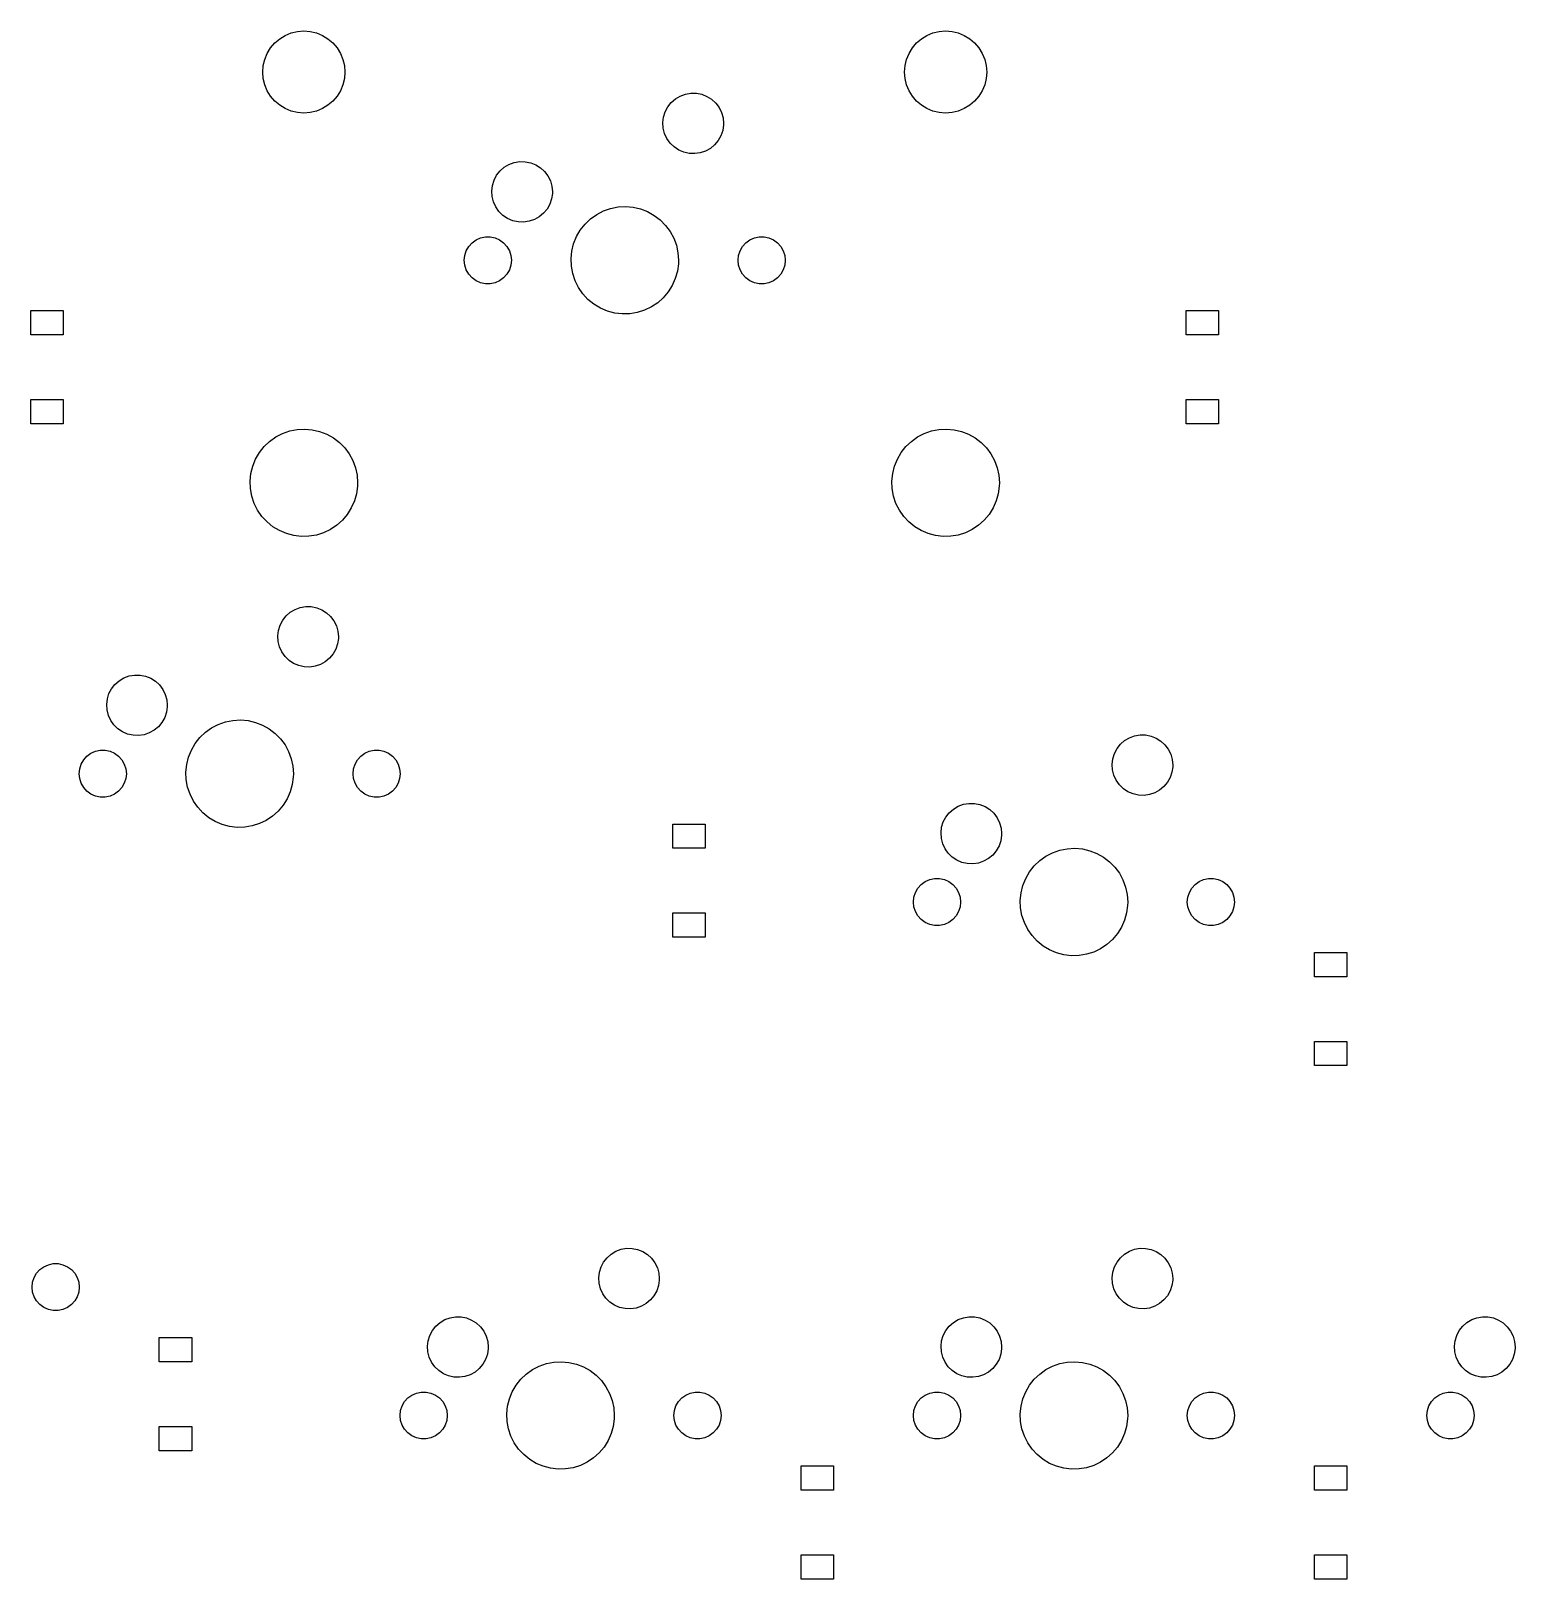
# Model space of a CAD drawing. Extents: x 30 to 427, y -149 to -23.
# Drawn here: x 268.5 to 323.5, y -148.9 to -91.5 of the extents above; entities that cross this region are included whole.
import ezdxf

# ---------------------------------------------------------------- set-up
doc = ezdxf.new("R2010")
doc.units = 0
doc.layers.add('BLACK', color=7, linetype='CONTINUOUS')

msp = doc.modelspace()

# ---------------------------------------------------------------- linework, layer by layer
at = {"layer": 'BLACK', "linetype": 'CONTINUOUS'}
for p, q in [((277.529, -91.9499), (277.71, -91.7946)), ((277.71, -91.7946), (277.914, -91.6696)), ((277.914, -91.6696), (278.135, -91.5781)), ((278.135, -91.5781), (278.368, -91.5223)), ((278.368, -91.5223), (278.606, -91.5035)), ((278.606, -91.5035), (278.845, -91.5223)), ((278.845, -91.5223), (279.077, -91.5781)), ((279.077, -91.5781), (279.298, -91.6696)), ((279.298, -91.6696), (279.502, -91.7946)), ((279.502, -91.7946), (279.684, -91.9499)), ((301.341, -91.9499), (301.523, -91.7946)), ((301.523, -91.7946), (301.727, -91.6696)), ((301.727, -91.6696), (301.948, -91.5781)), ((301.948, -91.5781), (302.18, -91.5223)), ((302.18, -91.5223), (302.419, -91.5035)), ((302.419, -91.5035), (302.657, -91.5223)), ((302.657, -91.5223), (302.89, -91.5781)), ((302.89, -91.5781), (303.111, -91.6696)), ((303.111, -91.6696), (303.315, -91.7946)), ((303.315, -91.7946), (303.496, -91.9499)), ((277.157, -92.5566), (277.248, -92.3356)), ((277.248, -92.3356), (277.373, -92.1317)), ((277.373, -92.1317), (277.529, -91.9499)), ((279.684, -91.9499), (279.839, -92.1317)), ((279.839, -92.1317), (279.964, -92.3356)), ((279.964, -92.3356), (280.056, -92.5566)), ((300.969, -92.5566), (301.061, -92.3356)), ((301.061, -92.3356), (301.186, -92.1317)), ((301.186, -92.1317), (301.341, -91.9499)), ((303.496, -91.9499), (303.652, -92.1317)), ((303.652, -92.1317), (303.777, -92.3356)), ((303.777, -92.3356), (303.868, -92.5566)), ((277.082, -93.0275), (277.101, -92.7891)), ((277.101, -93.2659), (277.082, -93.0275)), ((277.101, -92.7891), (277.157, -92.5566)), ((280.056, -92.5566), (280.111, -92.7891)), ((280.111, -92.7891), (280.13, -93.0275)), ((280.13, -93.0275), (280.111, -93.2659)), ((300.895, -93.0275), (300.914, -92.7891)), ((300.914, -93.2659), (300.895, -93.0275)), ((300.914, -92.7891), (300.969, -92.5566)), ((303.868, -92.5566), (303.924, -92.7891)), ((303.924, -92.7891), (303.943, -93.0275)), ((303.943, -93.0275), (303.924, -93.2659)), ((277.157, -93.4984), (277.101, -93.2659)), ((277.248, -93.7194), (277.157, -93.4984)), ((280.056, -93.4984), (279.964, -93.7194)), ((280.111, -93.2659), (280.056, -93.4984)), ((300.969, -93.4984), (300.914, -93.2659)), ((301.061, -93.7194), (300.969, -93.4984)), ((303.868, -93.4984), (303.777, -93.7194)), ((303.924, -93.2659), (303.868, -93.4984)), ((277.373, -93.9233), (277.248, -93.7194)), ((277.529, -94.1051), (277.373, -93.9233)), ((277.71, -94.2604), (277.529, -94.1051)), ((279.684, -94.1051), (279.502, -94.2604)), ((279.839, -93.9233), (279.684, -94.1051)), ((279.964, -93.7194), (279.839, -93.9233)), ((292.109, -94.3198), (292.236, -94.1581)), ((292.236, -94.1581), (292.391, -94.0224)), ((292.391, -94.0224), (292.568, -93.9171)), ((292.568, -93.9171), (292.761, -93.8458)), ((292.761, -93.8458), (292.964, -93.811)), ((292.964, -93.811), (293.17, -93.8137)), ((293.17, -93.8137), (293.372, -93.8538)), ((293.372, -93.8538), (293.563, -93.9301)), ((293.563, -93.9301), (293.737, -94.04)), ((293.737, -94.04), (293.889, -94.1797)), ((293.889, -94.1797), (294.012, -94.3447)), ((301.186, -93.9233), (301.061, -93.7194)), ((301.341, -94.1051), (301.186, -93.9233)), ((301.523, -94.2604), (301.341, -94.1051)), ((303.496, -94.1051), (303.315, -94.2604)), ((303.652, -93.9233), (303.496, -94.1051)), ((303.777, -93.7194), (303.652, -93.9233)), ((277.914, -94.3854), (277.71, -94.2604)), ((278.135, -94.4769), (277.914, -94.3854)), ((278.368, -94.5327), (278.135, -94.4769)), ((278.606, -94.5515), (278.368, -94.5327)), ((278.845, -94.5327), (278.606, -94.5515)), ((279.077, -94.4769), (278.845, -94.5327)), ((279.298, -94.3854), (279.077, -94.4769)), ((279.502, -94.2604), (279.298, -94.3854)), ((291.928, -94.9031), (291.952, -94.6986)), ((291.952, -94.6986), (292.013, -94.502)), ((292.013, -94.502), (292.109, -94.3198)), ((294.012, -94.3447), (294.103, -94.5293)), ((294.103, -94.5293), (294.159, -94.7275)), ((294.159, -94.7275), (294.178, -94.9325)), ((301.727, -94.3854), (301.523, -94.2604)), ((301.948, -94.4769), (301.727, -94.3854)), ((302.18, -94.5327), (301.948, -94.4769)), ((302.419, -94.5515), (302.18, -94.5327)), ((302.657, -94.5327), (302.419, -94.5515)), ((302.89, -94.4769), (302.657, -94.5327)), ((303.111, -94.3854), (302.89, -94.4769)), ((303.315, -94.2604), (303.111, -94.3854)), ((291.941, -95.1085), (291.928, -94.9031)), ((291.992, -95.308), (291.941, -95.1085)), ((292.078, -95.495), (291.992, -95.308)), ((294.146, -95.1951), (294.08, -95.3901)), ((294.176, -94.9914), (294.146, -95.1951)), ((294.178, -94.9325), (294.176, -94.9914)), ((292.197, -95.6631), (292.078, -95.495)), ((292.345, -95.8068), (292.197, -95.6631)), ((292.516, -95.9212), (292.345, -95.8068)), ((292.705, -96.0024), (292.516, -95.9212)), ((293.69, -95.8596), (293.51, -95.9602)), ((293.848, -95.728), (293.69, -95.8596)), ((293.98, -95.5697), (293.848, -95.728)), ((294.08, -95.3901), (293.98, -95.5697)), ((286.041, -96.5624), (286.218, -96.4571)), ((286.218, -96.4571), (286.411, -96.3858)), ((286.411, -96.3858), (286.614, -96.351)), ((286.614, -96.351), (286.82, -96.3537)), ((286.82, -96.3537), (287.022, -96.3938)), ((287.022, -96.3938), (287.213, -96.4701)), ((287.213, -96.4701), (287.387, -96.58)), ((292.906, -96.0479), (292.705, -96.0024)), ((293.111, -96.056), (292.906, -96.0479)), ((293.315, -96.0264), (293.111, -96.056)), ((293.51, -95.9602), (293.315, -96.0264)), ((285.602, -97.2386), (285.663, -97.042)), ((285.663, -97.042), (285.759, -96.8598)), ((285.759, -96.8598), (285.886, -96.6981)), ((285.886, -96.6981), (286.041, -96.5624)), ((287.387, -96.58), (287.539, -96.7197)), ((287.539, -96.7197), (287.662, -96.8847)), ((287.662, -96.8847), (287.753, -97.0693)), ((287.753, -97.0693), (287.809, -97.2675)), ((285.578, -97.4431), (285.602, -97.2386)), ((285.591, -97.6485), (285.578, -97.4431)), ((285.642, -97.848), (285.591, -97.6485)), ((287.826, -97.5314), (287.796, -97.7351)), ((287.809, -97.2675), (287.827, -97.4725)), ((287.827, -97.4725), (287.826, -97.5314)), ((285.728, -98.035), (285.642, -97.848)), ((285.847, -98.2031), (285.728, -98.035)), ((285.995, -98.3468), (285.847, -98.2031)), ((287.63, -98.1097), (287.498, -98.268)), ((287.73, -97.9301), (287.63, -98.1097)), ((287.796, -97.7351), (287.73, -97.9301)), ((289.471, -98.3124), (289.721, -98.1826)), ((289.721, -98.1826), (289.986, -98.0893)), ((289.986, -98.0893), (290.263, -98.0343)), ((290.263, -98.0343), (290.544, -98.0188)), ((290.544, -98.0188), (290.824, -98.0431)), ((290.824, -98.0431), (291.099, -98.1067)), ((291.099, -98.1067), (291.361, -98.2084)), ((291.361, -98.2084), (291.607, -98.346)), ((286.166, -98.4612), (285.995, -98.3468)), ((286.355, -98.5424), (286.166, -98.4612)), ((286.556, -98.5879), (286.355, -98.5424)), ((286.761, -98.596), (286.556, -98.5879)), ((286.965, -98.5664), (286.761, -98.596)), ((287.16, -98.5002), (286.965, -98.5664)), ((287.34, -98.3996), (287.16, -98.5002)), ((287.498, -98.268), (287.34, -98.3996)), ((288.863, -98.8918), (289.038, -98.6706)), ((289.038, -98.6706), (289.242, -98.4762)), ((289.242, -98.4762), (289.471, -98.3124)), ((291.607, -98.346), (291.831, -98.5169)), ((291.831, -98.5169), (292.029, -98.7176)), ((292.029, -98.7176), (292.196, -98.9441)), ((284.725, -99.4982), (284.847, -99.3622)), ((284.847, -99.3622), (284.995, -99.2547)), ((284.995, -99.2547), (285.162, -99.1803)), ((285.162, -99.1803), (285.341, -99.1423)), ((285.341, -99.1423), (285.524, -99.1423)), ((285.524, -99.1423), (285.703, -99.1803)), ((285.703, -99.1803), (285.87, -99.2547)), ((285.87, -99.2547), (286.018, -99.3622)), ((286.018, -99.3622), (286.14, -99.4982)), ((288.616, -99.3964), (288.722, -99.1353)), ((288.722, -99.1353), (288.863, -98.8918)), ((292.196, -98.9441), (292.33, -99.192)), ((292.33, -99.192), (292.427, -99.4562)), ((294.885, -99.4982), (295.007, -99.3622)), ((295.007, -99.3622), (295.155, -99.2547)), ((295.155, -99.2547), (295.322, -99.1803)), ((295.322, -99.1803), (295.501, -99.1423)), ((295.501, -99.1423), (295.684, -99.1423)), ((295.684, -99.1423), (295.863, -99.1803)), ((295.863, -99.1803), (296.03, -99.2547)), ((296.03, -99.2547), (296.178, -99.3622)), ((296.178, -99.3622), (296.3, -99.4982)), ((284.558, -100.012), (284.577, -99.8306)), ((284.577, -99.8306), (284.633, -99.6566)), ((284.633, -99.6566), (284.725, -99.4982)), ((286.14, -99.4982), (286.232, -99.6566)), ((286.232, -99.6566), (286.288, -99.8306)), ((286.288, -99.8306), (286.308, -100.012)), ((288.52, -99.9499), (288.548, -99.6697)), ((288.548, -99.6697), (288.616, -99.3964)), ((292.427, -99.4562), (292.487, -99.7316)), ((292.487, -99.7316), (292.506, -100.012)), ((294.717, -100.012), (294.737, -99.8306)), ((294.737, -99.8306), (294.793, -99.6566)), ((294.793, -99.6566), (294.885, -99.4982)), ((296.3, -99.4982), (296.392, -99.6566)), ((296.392, -99.6566), (296.448, -99.8306)), ((296.448, -99.8306), (296.467, -100.012)), ((284.577, -100.194), (284.558, -100.012)), ((284.633, -100.368), (284.577, -100.194)), ((284.725, -100.527), (284.633, -100.368)), ((286.232, -100.368), (286.14, -100.527)), ((286.288, -100.194), (286.232, -100.368)), ((286.308, -100.012), (286.288, -100.194)), ((288.531, -100.231), (288.52, -99.9499)), ((288.581, -100.508), (288.531, -100.231)), ((288.67, -100.776), (288.581, -100.508)), ((292.465, -100.417), (292.389, -100.688)), ((292.502, -100.138), (292.465, -100.417)), ((292.506, -100.012), (292.502, -100.138)), ((294.737, -100.194), (294.717, -100.012)), ((294.793, -100.368), (294.737, -100.194)), ((294.885, -100.527), (294.793, -100.368)), ((296.392, -100.368), (296.3, -100.527)), ((296.448, -100.194), (296.392, -100.368)), ((296.467, -100.012), (296.448, -100.194)), ((284.847, -100.663), (284.725, -100.527)), ((284.995, -100.77), (284.847, -100.663)), ((285.162, -100.845), (284.995, -100.77)), ((285.341, -100.883), (285.162, -100.845)), ((285.524, -100.883), (285.341, -100.883)), ((285.703, -100.845), (285.524, -100.883)), ((285.87, -100.77), (285.703, -100.845)), ((286.018, -100.663), (285.87, -100.77)), ((286.14, -100.527), (286.018, -100.663)), ((288.796, -101.027), (288.67, -100.776)), ((288.956, -101.259), (288.796, -101.027)), ((292.275, -100.946), (292.126, -101.184)), ((292.389, -100.688), (292.275, -100.946)), ((295.007, -100.663), (294.885, -100.527)), ((295.155, -100.77), (295.007, -100.663)), ((295.322, -100.845), (295.155, -100.77)), ((295.501, -100.883), (295.322, -100.845)), ((295.684, -100.883), (295.501, -100.883)), ((295.863, -100.845), (295.684, -100.883)), ((296.03, -100.77), (295.863, -100.845)), ((296.178, -100.663), (296.03, -100.77)), ((296.3, -100.527), (296.178, -100.663)), ((289.148, -101.466), (288.956, -101.259)), ((289.366, -101.644), (289.148, -101.466)), ((289.607, -101.789), (289.366, -101.644)), ((291.735, -101.588), (291.5, -101.744)), ((291.944, -101.4), (291.735, -101.588)), ((292.126, -101.184), (291.944, -101.4)), ((268.481, -102.781), (268.481, -101.881)), ((268.481, -101.881), (269.681, -101.881)), ((269.681, -101.881), (269.681, -102.781)), ((289.867, -101.899), (289.607, -101.789)), ((290.139, -101.971), (289.867, -101.899)), ((290.419, -102.004), (290.139, -101.971)), ((290.7, -101.998), (290.419, -102.004)), ((290.978, -101.951), (290.7, -101.998)), ((291.247, -101.866), (290.978, -101.951)), ((291.5, -101.744), (291.247, -101.866)), ((311.344, -102.781), (311.344, -101.881)), ((311.344, -101.881), (312.544, -101.881)), ((312.544, -101.881), (312.544, -102.781)), ((269.681, -102.781), (268.481, -102.781)), ((312.544, -102.781), (311.344, -102.781)), ((268.481, -106.081), (268.481, -105.181)), ((268.481, -105.181), (269.681, -105.181)), ((269.681, -105.181), (269.681, -106.081)), ((311.344, -106.081), (311.344, -105.181)), ((311.344, -105.181), (312.544, -105.181)), ((312.544, -105.181), (312.544, -106.081)), ((269.681, -106.081), (268.481, -106.081)), ((312.544, -106.081), (311.344, -106.081)), ((277.131, -106.926), (277.335, -106.731)), ((277.335, -106.731), (277.564, -106.567)), ((277.564, -106.567), (277.814, -106.438)), ((277.814, -106.438), (278.08, -106.344)), ((278.08, -106.344), (278.356, -106.289)), ((278.356, -106.289), (278.638, -106.274)), ((278.638, -106.274), (278.918, -106.298)), ((278.918, -106.298), (279.193, -106.362)), ((279.193, -106.362), (279.455, -106.463)), ((279.455, -106.463), (279.701, -106.601)), ((279.701, -106.601), (279.925, -106.772)), ((279.925, -106.772), (280.122, -106.973)), ((300.944, -106.926), (301.148, -106.731)), ((301.148, -106.731), (301.377, -106.567)), ((301.377, -106.567), (301.627, -106.438)), ((301.627, -106.438), (301.893, -106.344)), ((301.893, -106.344), (302.169, -106.289)), ((302.169, -106.289), (302.45, -106.274)), ((302.45, -106.274), (302.731, -106.298)), ((302.731, -106.298), (303.005, -106.362)), ((303.005, -106.362), (303.268, -106.463)), ((303.268, -106.463), (303.513, -106.601)), ((303.513, -106.601), (303.737, -106.772)), ((303.737, -106.772), (303.935, -106.973)), ((276.71, -107.651), (276.816, -107.39)), ((276.816, -107.39), (276.957, -107.147)), ((276.957, -107.147), (277.131, -106.926)), ((280.122, -106.973), (280.29, -107.199)), ((280.29, -107.199), (280.423, -107.447)), ((300.522, -107.651), (300.628, -107.39)), ((300.628, -107.39), (300.77, -107.147)), ((300.77, -107.147), (300.944, -106.926)), ((303.935, -106.973), (304.102, -107.199)), ((304.102, -107.199), (304.236, -107.447)), ((276.613, -108.205), (276.642, -107.925)), ((276.642, -107.925), (276.71, -107.651)), ((280.423, -107.447), (280.521, -107.711)), ((280.521, -107.711), (280.58, -107.987)), ((280.58, -107.987), (280.6, -108.267)), ((300.426, -108.205), (300.455, -107.925)), ((300.455, -107.925), (300.522, -107.651)), ((304.236, -107.447), (304.333, -107.711)), ((304.333, -107.711), (304.393, -107.987)), ((304.393, -107.987), (304.413, -108.267)), ((276.624, -108.486), (276.613, -108.205)), ((276.675, -108.763), (276.624, -108.486)), ((280.596, -108.393), (280.559, -108.672)), ((280.6, -108.267), (280.596, -108.393)), ((300.437, -108.486), (300.426, -108.205)), ((300.487, -108.763), (300.437, -108.486)), ((304.409, -108.393), (304.371, -108.672)), ((304.413, -108.267), (304.409, -108.393)), ((276.764, -109.031), (276.675, -108.763)), ((276.89, -109.282), (276.764, -109.031)), ((280.482, -108.943), (280.368, -109.201)), ((280.559, -108.672), (280.482, -108.943)), ((300.577, -109.031), (300.487, -108.763)), ((300.703, -109.282), (300.577, -109.031)), ((304.295, -108.943), (304.181, -109.201)), ((304.371, -108.672), (304.295, -108.943)), ((277.05, -109.514), (276.89, -109.282)), ((277.241, -109.721), (277.05, -109.514)), ((280.038, -109.655), (279.828, -109.843)), ((280.219, -109.439), (280.038, -109.655)), ((280.368, -109.201), (280.219, -109.439)), ((300.863, -109.514), (300.703, -109.282)), ((301.054, -109.721), (300.863, -109.514)), ((303.851, -109.655), (303.641, -109.843)), ((304.032, -109.439), (303.851, -109.655)), ((304.181, -109.201), (304.032, -109.439)), ((277.46, -109.899), (277.241, -109.721)), ((277.701, -110.044), (277.46, -109.899)), ((277.96, -110.154), (277.701, -110.044)), ((278.233, -110.226), (277.96, -110.154)), ((278.512, -110.259), (278.233, -110.226)), ((278.794, -110.253), (278.512, -110.259)), ((279.072, -110.206), (278.794, -110.253)), ((279.34, -110.121), (279.072, -110.206)), ((279.594, -109.999), (279.34, -110.121)), ((279.828, -109.843), (279.594, -109.999)), ((301.272, -109.899), (301.054, -109.721)), ((301.514, -110.044), (301.272, -109.899)), ((301.773, -110.154), (301.514, -110.044)), ((302.045, -110.226), (301.773, -110.154)), ((302.325, -110.259), (302.045, -110.226)), ((302.606, -110.253), (302.325, -110.259)), ((302.884, -110.206), (302.606, -110.253)), ((303.153, -110.121), (302.884, -110.206)), ((303.407, -109.999), (303.153, -110.121)), ((303.641, -109.843), (303.407, -109.999)), ((277.949, -113.208), (278.104, -113.072)), ((278.104, -113.072), (278.281, -112.967)), ((278.281, -112.967), (278.474, -112.896)), ((278.474, -112.896), (278.677, -112.861)), ((278.677, -112.861), (278.883, -112.864)), ((278.883, -112.864), (279.085, -112.904)), ((279.085, -112.904), (279.276, -112.98)), ((279.276, -112.98), (279.45, -113.09)), ((279.45, -113.09), (279.601, -113.23)), ((277.665, -113.749), (277.726, -113.552)), ((277.726, -113.552), (277.821, -113.37)), ((277.821, -113.37), (277.949, -113.208)), ((279.601, -113.23), (279.724, -113.395)), ((279.724, -113.395), (279.815, -113.579)), ((279.815, -113.579), (279.871, -113.777)), ((277.64, -113.953), (277.665, -113.749)), ((277.654, -114.158), (277.64, -113.953)), ((277.705, -114.358), (277.654, -114.158)), ((279.859, -114.245), (279.793, -114.44)), ((279.888, -114.041), (279.859, -114.245)), ((279.871, -113.777), (279.89, -113.983)), ((279.89, -113.983), (279.888, -114.041)), ((277.791, -114.545), (277.705, -114.358)), ((277.91, -114.713), (277.791, -114.545)), ((278.057, -114.857), (277.91, -114.713)), ((278.228, -114.971), (278.057, -114.857)), ((279.56, -114.778), (279.402, -114.91)), ((279.692, -114.62), (279.56, -114.778)), ((279.793, -114.44), (279.692, -114.62)), ((271.931, -115.507), (272.124, -115.436)), ((272.124, -115.436), (272.327, -115.401)), ((272.327, -115.401), (272.533, -115.404)), ((272.533, -115.404), (272.735, -115.444)), ((272.735, -115.444), (272.926, -115.52)), ((278.417, -115.052), (278.228, -114.971)), ((278.618, -115.098), (278.417, -115.052)), ((278.824, -115.106), (278.618, -115.098)), ((279.028, -115.076), (278.824, -115.106)), ((279.223, -115.01), (279.028, -115.076)), ((279.402, -114.91), (279.223, -115.01)), ((271.376, -116.092), (271.471, -115.91)), ((271.471, -115.91), (271.599, -115.748)), ((271.599, -115.748), (271.754, -115.612)), ((271.754, -115.612), (271.931, -115.507)), ((272.926, -115.52), (273.1, -115.63)), ((273.1, -115.63), (273.251, -115.77)), ((273.251, -115.77), (273.374, -115.935)), ((273.374, -115.935), (273.465, -116.119)), ((271.29, -116.493), (271.315, -116.289)), ((271.304, -116.698), (271.29, -116.493)), ((271.315, -116.289), (271.376, -116.092)), ((273.465, -116.119), (273.521, -116.317)), ((273.538, -116.581), (273.509, -116.785)), ((273.521, -116.317), (273.54, -116.522)), ((273.54, -116.522), (273.538, -116.581)), ((271.355, -116.898), (271.304, -116.698)), ((271.441, -117.085), (271.355, -116.898)), ((271.56, -117.253), (271.441, -117.085)), ((273.342, -117.16), (273.21, -117.318)), ((273.443, -116.98), (273.342, -117.16)), ((273.509, -116.785), (273.443, -116.98)), ((275.433, -117.233), (275.699, -117.139)), ((275.699, -117.139), (275.975, -117.084)), ((275.975, -117.084), (276.256, -117.069)), ((276.256, -117.069), (276.537, -117.093)), ((276.537, -117.093), (276.811, -117.157)), ((276.811, -117.157), (277.074, -117.258)), ((271.707, -117.397), (271.56, -117.253)), ((271.878, -117.511), (271.707, -117.397)), ((272.067, -117.592), (271.878, -117.511)), ((272.268, -117.638), (272.067, -117.592)), ((272.474, -117.646), (272.268, -117.638)), ((272.678, -117.616), (272.474, -117.646)), ((272.873, -117.55), (272.678, -117.616)), ((273.052, -117.45), (272.873, -117.55)), ((273.21, -117.318), (273.052, -117.45)), ((274.576, -117.942), (274.75, -117.721)), ((274.75, -117.721), (274.954, -117.526)), ((274.954, -117.526), (275.183, -117.362)), ((275.183, -117.362), (275.433, -117.233)), ((277.074, -117.258), (277.32, -117.396)), ((277.32, -117.396), (277.544, -117.567)), ((277.544, -117.567), (277.741, -117.768)), ((309.06, -117.835), (309.237, -117.73)), ((309.237, -117.73), (309.43, -117.658)), ((309.43, -117.658), (309.633, -117.623)), ((309.633, -117.623), (309.839, -117.626)), ((309.839, -117.626), (310.041, -117.666)), ((310.041, -117.666), (310.232, -117.743)), ((310.232, -117.743), (310.406, -117.852)), ((270.56, -118.412), (270.707, -118.305)), ((270.707, -118.305), (270.875, -118.23)), ((270.875, -118.23), (271.054, -118.192)), ((271.054, -118.192), (271.236, -118.192)), ((271.236, -118.192), (271.415, -118.23)), ((271.415, -118.23), (271.582, -118.305)), ((271.582, -118.305), (271.73, -118.412)), ((274.329, -118.446), (274.434, -118.185)), ((274.434, -118.185), (274.576, -117.942)), ((277.741, -117.768), (277.909, -117.994)), ((277.909, -117.994), (278.042, -118.242)), ((278.042, -118.242), (278.14, -118.506)), ((280.72, -118.412), (280.868, -118.305)), ((280.868, -118.305), (281.035, -118.23)), ((281.035, -118.23), (281.214, -118.192)), ((281.214, -118.192), (281.396, -118.192)), ((281.396, -118.192), (281.575, -118.23)), ((281.575, -118.23), (281.743, -118.305)), ((281.743, -118.305), (281.89, -118.412)), ((308.621, -118.511), (308.682, -118.314)), ((308.682, -118.314), (308.778, -118.132)), ((308.778, -118.132), (308.905, -117.971)), ((308.905, -117.971), (309.06, -117.835)), ((310.406, -117.852), (310.557, -117.992)), ((310.557, -117.992), (310.68, -118.157)), ((310.68, -118.157), (310.772, -118.342)), ((270.27, -119.062), (270.289, -118.881)), ((270.289, -118.881), (270.346, -118.707)), ((270.346, -118.707), (270.437, -118.548)), ((270.437, -118.548), (270.56, -118.412)), ((271.73, -118.412), (271.853, -118.548)), ((271.853, -118.548), (271.944, -118.707)), ((271.944, -118.707), (272.001, -118.881)), ((272.001, -118.881), (272.02, -119.062)), ((274.232, -119), (274.261, -118.72)), ((274.261, -118.72), (274.329, -118.446)), ((278.14, -118.506), (278.199, -118.782)), ((278.199, -118.782), (278.219, -119.062)), ((280.43, -119.062), (280.449, -118.881)), ((280.449, -118.881), (280.506, -118.707)), ((280.506, -118.707), (280.597, -118.548)), ((280.597, -118.548), (280.72, -118.412)), ((281.89, -118.412), (282.013, -118.548)), ((282.013, -118.548), (282.104, -118.707)), ((282.104, -118.707), (282.161, -118.881)), ((282.161, -118.881), (282.18, -119.062)), ((308.597, -118.716), (308.621, -118.511)), ((308.61, -118.921), (308.597, -118.716)), ((310.772, -118.342), (310.827, -118.54)), ((310.845, -118.804), (310.815, -119.008)), ((310.827, -118.54), (310.846, -118.745)), ((310.846, -118.745), (310.845, -118.804)), ((270.289, -119.244), (270.27, -119.062)), ((270.346, -119.418), (270.289, -119.244)), ((270.437, -119.577), (270.346, -119.418)), ((271.944, -119.418), (271.853, -119.577)), ((272.001, -119.244), (271.944, -119.418)), ((272.02, -119.062), (272.001, -119.244)), ((274.243, -119.281), (274.232, -119)), ((274.294, -119.558), (274.243, -119.281)), ((278.177, -119.467), (278.101, -119.738)), ((278.215, -119.188), (278.177, -119.467)), ((278.219, -119.062), (278.215, -119.188)), ((280.449, -119.244), (280.43, -119.062)), ((280.506, -119.418), (280.449, -119.244)), ((280.597, -119.577), (280.506, -119.418)), ((282.104, -119.418), (282.013, -119.577)), ((282.161, -119.244), (282.104, -119.418)), ((282.18, -119.062), (282.161, -119.244)), ((308.661, -119.121), (308.61, -118.921)), ((308.747, -119.307), (308.661, -119.121)), ((308.866, -119.476), (308.747, -119.307)), ((309.013, -119.619), (308.866, -119.476)), ((310.648, -119.382), (310.517, -119.54)), ((310.749, -119.203), (310.648, -119.382)), ((310.815, -119.008), (310.749, -119.203)), ((270.56, -119.713), (270.437, -119.577)), ((270.707, -119.82), (270.56, -119.713)), ((270.875, -119.895), (270.707, -119.82)), ((271.054, -119.933), (270.875, -119.895)), ((271.236, -119.933), (271.054, -119.933)), ((271.415, -119.895), (271.236, -119.933)), ((271.582, -119.82), (271.415, -119.895)), ((271.73, -119.713), (271.582, -119.82)), ((271.853, -119.577), (271.73, -119.713)), ((274.383, -119.826), (274.294, -119.558)), ((274.509, -120.077), (274.383, -119.826)), ((277.987, -119.996), (277.838, -120.234)), ((278.101, -119.738), (277.987, -119.996)), ((280.72, -119.713), (280.597, -119.577)), ((280.868, -119.82), (280.72, -119.713)), ((281.035, -119.895), (280.868, -119.82)), ((281.214, -119.933), (281.035, -119.895)), ((281.396, -119.933), (281.214, -119.933)), ((281.575, -119.895), (281.396, -119.933)), ((281.743, -119.82), (281.575, -119.895)), ((281.89, -119.713), (281.743, -119.82)), ((282.013, -119.577), (281.89, -119.713)), ((309.184, -119.734), (309.013, -119.619)), ((309.374, -119.815), (309.184, -119.734)), ((309.574, -119.86), (309.374, -119.815)), ((309.78, -119.868), (309.574, -119.86)), ((309.984, -119.839), (309.78, -119.868)), ((310.179, -119.773), (309.984, -119.839)), ((310.358, -119.672), (310.179, -119.773)), ((310.517, -119.54), (310.358, -119.672)), ((274.669, -120.309), (274.509, -120.077)), ((274.86, -120.516), (274.669, -120.309)), ((275.078, -120.694), (274.86, -120.516)), ((277.657, -120.45), (277.447, -120.638)), ((277.838, -120.234), (277.657, -120.45)), ((302.428, -120.672), (302.555, -120.511)), ((302.555, -120.511), (302.71, -120.375)), ((302.71, -120.375), (302.887, -120.27)), ((302.887, -120.27), (303.08, -120.198)), ((303.08, -120.198), (303.283, -120.163)), ((303.283, -120.163), (303.489, -120.166)), ((303.489, -120.166), (303.691, -120.206)), ((303.691, -120.206), (303.882, -120.283)), ((303.882, -120.283), (304.056, -120.392)), ((304.056, -120.392), (304.207, -120.532)), ((304.207, -120.532), (304.33, -120.697)), ((275.32, -120.839), (275.078, -120.694)), ((275.579, -120.949), (275.32, -120.839)), ((275.851, -121.021), (275.579, -120.949)), ((276.131, -121.054), (275.851, -121.021)), ((276.413, -121.048), (276.131, -121.054)), ((276.69, -121.001), (276.413, -121.048)), ((276.959, -120.916), (276.69, -121.001)), ((277.213, -120.794), (276.959, -120.916)), ((277.447, -120.638), (277.213, -120.794)), ((292.294, -121.831), (292.294, -120.931)), ((292.294, -120.931), (293.494, -120.931)), ((293.494, -120.931), (293.494, -121.831)), ((302.247, -121.256), (302.271, -121.051)), ((302.271, -121.051), (302.332, -120.854)), ((302.332, -120.854), (302.428, -120.672)), ((304.33, -120.697), (304.422, -120.882)), ((304.422, -120.882), (304.477, -121.08)), ((304.477, -121.08), (304.496, -121.285)), ((302.26, -121.461), (302.247, -121.256)), ((302.311, -121.661), (302.26, -121.461)), ((302.397, -121.847), (302.311, -121.661)), ((304.399, -121.743), (304.298, -121.922)), ((304.465, -121.548), (304.399, -121.743)), ((304.495, -121.344), (304.465, -121.548)), ((304.496, -121.285), (304.495, -121.344)), ((293.494, -121.831), (292.294, -121.831)), ((302.516, -122.016), (302.397, -121.847)), ((302.663, -122.159), (302.516, -122.016)), ((302.834, -122.274), (302.663, -122.159)), ((303.024, -122.355), (302.834, -122.274)), ((303.829, -122.313), (303.634, -122.379)), ((304.008, -122.212), (303.829, -122.313)), ((304.167, -122.08), (304.008, -122.212)), ((304.298, -121.922), (304.167, -122.08)), ((305.707, -122.483), (305.91, -122.289)), ((305.91, -122.289), (306.139, -122.125)), ((306.139, -122.125), (306.389, -121.995)), ((306.389, -121.995), (306.655, -121.902)), ((306.655, -121.902), (306.931, -121.847)), ((306.931, -121.847), (307.213, -121.831)), ((307.213, -121.831), (307.493, -121.856)), ((307.493, -121.856), (307.768, -121.919)), ((307.768, -121.919), (308.03, -122.021)), ((308.03, -122.021), (308.276, -122.158)), ((308.276, -122.158), (308.5, -122.329)), ((308.5, -122.329), (308.697, -122.53)), ((303.224, -122.4), (303.024, -122.355)), ((303.43, -122.408), (303.224, -122.4)), ((303.634, -122.379), (303.43, -122.408)), ((305.391, -122.948), (305.532, -122.704)), ((305.532, -122.704), (305.707, -122.483)), ((308.697, -122.53), (308.865, -122.757)), ((308.865, -122.757), (308.998, -123.004)), ((301.245, -123.643), (301.302, -123.469)), ((301.302, -123.469), (301.393, -123.311)), ((301.393, -123.311), (301.516, -123.175)), ((301.516, -123.175), (301.664, -123.067)), ((301.664, -123.067), (301.831, -122.993)), ((301.831, -122.993), (302.01, -122.955)), ((302.01, -122.955), (302.193, -122.955)), ((302.193, -122.955), (302.372, -122.993)), ((302.372, -122.993), (302.539, -123.067)), ((302.539, -123.067), (302.687, -123.175)), ((302.687, -123.175), (302.809, -123.311)), ((302.809, -123.311), (302.901, -123.469)), ((302.901, -123.469), (302.957, -123.643)), ((305.188, -123.762), (305.217, -123.482)), ((305.217, -123.482), (305.285, -123.209)), ((305.285, -123.209), (305.391, -122.948)), ((308.998, -123.004), (309.096, -123.269)), ((309.096, -123.269), (309.155, -123.544)), ((311.405, -123.643), (311.462, -123.469)), ((311.462, -123.469), (311.553, -123.311)), ((311.553, -123.311), (311.676, -123.175)), ((311.676, -123.175), (311.824, -123.067)), ((311.824, -123.067), (311.991, -122.993)), ((311.991, -122.993), (312.17, -122.955)), ((312.17, -122.955), (312.353, -122.955)), ((312.353, -122.955), (312.532, -122.993)), ((312.532, -122.993), (312.699, -123.067)), ((312.699, -123.067), (312.847, -123.175)), ((312.847, -123.175), (312.969, -123.311)), ((312.969, -123.311), (313.061, -123.469)), ((313.061, -123.469), (313.117, -123.643)), ((301.226, -123.825), (301.245, -123.643)), ((301.245, -124.007), (301.226, -123.825)), ((301.302, -124.181), (301.245, -124.007)), ((302.957, -124.007), (302.901, -124.181)), ((302.957, -123.643), (302.976, -123.825)), ((302.976, -123.825), (302.957, -124.007)), ((305.199, -124.044), (305.188, -123.762)), ((305.25, -124.321), (305.199, -124.044)), ((309.171, -123.95), (309.134, -124.229)), ((309.155, -123.544), (309.175, -123.825)), ((309.175, -123.825), (309.171, -123.95)), ((311.386, -123.825), (311.405, -123.643)), ((311.405, -124.007), (311.386, -123.825)), ((311.462, -124.181), (311.405, -124.007)), ((313.117, -124.007), (313.061, -124.181)), ((313.117, -123.643), (313.136, -123.825)), ((313.136, -123.825), (313.117, -124.007)), ((292.294, -125.131), (292.294, -124.231)), ((292.294, -124.231), (293.494, -124.231)), ((293.494, -124.231), (293.494, -125.131)), ((301.393, -124.339), (301.302, -124.181)), ((301.516, -124.475), (301.393, -124.339)), ((301.664, -124.583), (301.516, -124.475)), ((301.831, -124.657), (301.664, -124.583)), ((302.539, -124.583), (302.372, -124.657)), ((302.687, -124.475), (302.539, -124.583)), ((302.809, -124.339), (302.687, -124.475)), ((302.901, -124.181), (302.809, -124.339)), ((305.339, -124.588), (305.25, -124.321)), ((305.465, -124.84), (305.339, -124.588)), ((309.057, -124.5), (308.943, -124.758)), ((309.134, -124.229), (309.057, -124.5)), ((311.553, -124.339), (311.462, -124.181)), ((311.676, -124.475), (311.553, -124.339)), ((311.824, -124.583), (311.676, -124.475)), ((311.991, -124.657), (311.824, -124.583)), ((312.699, -124.583), (312.532, -124.657)), ((312.847, -124.475), (312.699, -124.583)), ((312.969, -124.339), (312.847, -124.475)), ((313.061, -124.181), (312.969, -124.339)), ((293.494, -125.131), (292.294, -125.131)), ((302.01, -124.695), (301.831, -124.657)), ((302.193, -124.695), (302.01, -124.695)), ((302.372, -124.657), (302.193, -124.695)), ((305.625, -125.072), (305.465, -124.84)), ((305.816, -125.278), (305.625, -125.072)), ((308.613, -125.213), (308.403, -125.4)), ((308.794, -124.997), (308.613, -125.213)), ((308.943, -124.758), (308.794, -124.997)), ((312.17, -124.695), (311.991, -124.657)), ((312.353, -124.695), (312.17, -124.695)), ((312.532, -124.657), (312.353, -124.695)), ((306.035, -125.456), (305.816, -125.278)), ((306.276, -125.602), (306.035, -125.456)), ((306.535, -125.711), (306.276, -125.602)), ((306.808, -125.784), (306.535, -125.711)), ((307.087, -125.817), (306.808, -125.784)), ((307.647, -125.764), (307.369, -125.81)), ((307.915, -125.679), (307.647, -125.764)), ((308.169, -125.557), (307.915, -125.679)), ((308.403, -125.4), (308.169, -125.557)), ((316.106, -126.594), (316.106, -125.694)), ((316.106, -125.694), (317.306, -125.694)), ((317.306, -125.694), (317.306, -126.594)), ((307.369, -125.81), (307.087, -125.817)), ((317.306, -126.594), (316.106, -126.594)), ((316.106, -129.894), (316.106, -128.994)), ((316.106, -128.994), (317.306, -128.994)), ((317.306, -128.994), (317.306, -129.894)), ((317.306, -129.894), (316.106, -129.894)), ((290.187, -136.78), (290.38, -136.708)), ((290.38, -136.708), (290.583, -136.673)), ((290.583, -136.673), (290.789, -136.676)), ((290.789, -136.676), (290.991, -136.716)), ((309.237, -136.78), (309.43, -136.708)), ((309.43, -136.708), (309.633, -136.673)), ((309.633, -136.673), (309.839, -136.676)), ((309.839, -136.676), (310.041, -136.716)), ((268.961, -137.355), (269.128, -137.28)), ((269.128, -137.28), (269.307, -137.242)), ((269.307, -137.242), (269.49, -137.242)), ((269.49, -137.242), (269.669, -137.28)), ((269.669, -137.28), (269.836, -137.355)), ((289.632, -137.364), (289.728, -137.182)), ((289.728, -137.182), (289.855, -137.021)), ((289.855, -137.021), (290.01, -136.885)), ((290.01, -136.885), (290.187, -136.78)), ((290.991, -136.716), (291.182, -136.793)), ((291.182, -136.793), (291.356, -136.902)), ((291.356, -136.902), (291.507, -137.042)), ((291.507, -137.042), (291.63, -137.207)), ((291.63, -137.207), (291.722, -137.392)), ((308.682, -137.364), (308.778, -137.182)), ((308.778, -137.182), (308.905, -137.021)), ((308.905, -137.021), (309.06, -136.885)), ((309.06, -136.885), (309.237, -136.78)), ((310.041, -136.716), (310.232, -136.793)), ((310.232, -136.793), (310.406, -136.902)), ((310.406, -136.902), (310.557, -137.042)), ((310.557, -137.042), (310.68, -137.207)), ((310.68, -137.207), (310.772, -137.392)), ((268.543, -137.931), (268.599, -137.757)), ((268.599, -137.757), (268.691, -137.598)), ((268.691, -137.598), (268.813, -137.462)), ((268.813, -137.462), (268.961, -137.355)), ((269.836, -137.355), (269.984, -137.462)), ((269.984, -137.462), (270.107, -137.598)), ((270.107, -137.598), (270.198, -137.757)), ((270.198, -137.757), (270.255, -137.931)), ((289.547, -137.766), (289.571, -137.561)), ((289.56, -137.971), (289.547, -137.766)), ((289.571, -137.561), (289.632, -137.364)), ((291.722, -137.392), (291.777, -137.59)), ((291.795, -137.854), (291.765, -138.058)), ((291.777, -137.59), (291.796, -137.795)), ((291.796, -137.795), (291.795, -137.854)), ((308.597, -137.766), (308.621, -137.561)), ((308.61, -137.971), (308.597, -137.766)), ((308.621, -137.561), (308.682, -137.364)), ((310.772, -137.392), (310.827, -137.59)), ((310.845, -137.854), (310.815, -138.058)), ((310.827, -137.59), (310.846, -137.795)), ((310.846, -137.795), (310.845, -137.854)), ((268.524, -138.112), (268.543, -137.931)), ((268.543, -138.294), (268.524, -138.112)), ((268.599, -138.468), (268.543, -138.294)), ((270.255, -138.294), (270.198, -138.468)), ((270.255, -137.931), (270.274, -138.112)), ((270.274, -138.112), (270.255, -138.294)), ((289.611, -138.171), (289.56, -137.971)), ((289.697, -138.357), (289.611, -138.171)), ((289.816, -138.526), (289.697, -138.357)), ((291.699, -138.253), (291.598, -138.432)), ((291.765, -138.058), (291.699, -138.253)), ((308.661, -138.171), (308.61, -137.971)), ((308.747, -138.357), (308.661, -138.171)), ((308.866, -138.526), (308.747, -138.357)), ((310.749, -138.253), (310.648, -138.432)), ((310.815, -138.058), (310.749, -138.253)), ((268.691, -138.627), (268.599, -138.468)), ((268.813, -138.763), (268.691, -138.627)), ((268.961, -138.87), (268.813, -138.763)), ((269.128, -138.945), (268.961, -138.87)), ((269.307, -138.983), (269.128, -138.945)), ((269.49, -138.983), (269.307, -138.983)), ((269.669, -138.945), (269.49, -138.983)), ((269.836, -138.87), (269.669, -138.945)), ((269.984, -138.763), (269.836, -138.87)), ((270.107, -138.627), (269.984, -138.763)), ((270.198, -138.468), (270.107, -138.627)), ((289.963, -138.669), (289.816, -138.526)), ((290.134, -138.784), (289.963, -138.669)), ((290.324, -138.865), (290.134, -138.784)), ((290.524, -138.91), (290.324, -138.865)), ((290.73, -138.918), (290.524, -138.91)), ((290.934, -138.889), (290.73, -138.918)), ((291.129, -138.823), (290.934, -138.889)), ((291.308, -138.722), (291.129, -138.823)), ((291.467, -138.59), (291.308, -138.722)), ((291.598, -138.432), (291.467, -138.59)), ((309.013, -138.669), (308.866, -138.526)), ((309.184, -138.784), (309.013, -138.669)), ((309.374, -138.865), (309.184, -138.784)), ((309.574, -138.91), (309.374, -138.865)), ((309.78, -138.918), (309.574, -138.91)), ((309.984, -138.889), (309.78, -138.918)), ((310.179, -138.823), (309.984, -138.889)), ((310.358, -138.722), (310.179, -138.823)), ((310.517, -138.59), (310.358, -138.722)), ((310.648, -138.432), (310.517, -138.59)), ((283.378, -139.722), (283.505, -139.561)), ((283.505, -139.561), (283.66, -139.425)), ((283.66, -139.425), (283.837, -139.32)), ((283.837, -139.32), (284.03, -139.248)), ((284.03, -139.248), (284.233, -139.213)), ((284.233, -139.213), (284.439, -139.216)), ((284.439, -139.216), (284.641, -139.256)), ((284.641, -139.256), (284.832, -139.333)), ((284.832, -139.333), (285.006, -139.442)), ((285.006, -139.442), (285.157, -139.582)), ((302.428, -139.722), (302.555, -139.561)), ((302.555, -139.561), (302.71, -139.425)), ((302.71, -139.425), (302.887, -139.32)), ((302.887, -139.32), (303.08, -139.248)), ((303.08, -139.248), (303.283, -139.213)), ((303.283, -139.213), (303.489, -139.216)), ((303.489, -139.216), (303.691, -139.256)), ((303.691, -139.256), (303.882, -139.333)), ((303.882, -139.333), (304.056, -139.442)), ((304.056, -139.442), (304.207, -139.582)), ((321.478, -139.722), (321.605, -139.561)), ((321.605, -139.561), (321.76, -139.425)), ((321.76, -139.425), (321.937, -139.32)), ((321.937, -139.32), (322.13, -139.248)), ((322.13, -139.248), (322.333, -139.213)), ((322.333, -139.213), (322.539, -139.216)), ((322.539, -139.216), (322.741, -139.256)), ((322.741, -139.256), (322.932, -139.333)), ((322.932, -139.333), (323.106, -139.442)), ((323.106, -139.442), (323.257, -139.582)), ((273.244, -140.881), (273.244, -139.981)), ((273.244, -139.981), (274.444, -139.981)), ((274.444, -139.981), (274.444, -140.881)), ((283.197, -140.306), (283.221, -140.101)), ((283.221, -140.101), (283.282, -139.904)), ((283.282, -139.904), (283.378, -139.722)), ((285.157, -139.582), (285.28, -139.747)), ((285.28, -139.747), (285.372, -139.932)), ((285.372, -139.932), (285.427, -140.13)), ((285.427, -140.13), (285.446, -140.335)), ((302.247, -140.306), (302.271, -140.101)), ((302.271, -140.101), (302.332, -139.904)), ((302.332, -139.904), (302.428, -139.722)), ((304.207, -139.582), (304.33, -139.747)), ((304.33, -139.747), (304.422, -139.932)), ((304.422, -139.932), (304.477, -140.13)), ((304.477, -140.13), (304.496, -140.335)), ((321.297, -140.306), (321.321, -140.101)), ((321.321, -140.101), (321.382, -139.904)), ((321.382, -139.904), (321.478, -139.722)), ((323.257, -139.582), (323.38, -139.747)), ((323.38, -139.747), (323.472, -139.932)), ((323.472, -139.932), (323.527, -140.13)), ((323.527, -140.13), (323.546, -140.335)), ((283.21, -140.511), (283.197, -140.306)), ((283.261, -140.711), (283.21, -140.511)), ((283.347, -140.897), (283.261, -140.711)), ((285.415, -140.598), (285.349, -140.793)), ((285.445, -140.394), (285.415, -140.598)), ((285.446, -140.335), (285.445, -140.394)), ((302.26, -140.511), (302.247, -140.306)), ((302.311, -140.711), (302.26, -140.511)), ((302.397, -140.897), (302.311, -140.711)), ((304.465, -140.598), (304.399, -140.793)), ((304.495, -140.394), (304.465, -140.598)), ((304.496, -140.335), (304.495, -140.394)), ((321.31, -140.511), (321.297, -140.306)), ((321.361, -140.711), (321.31, -140.511)), ((321.447, -140.897), (321.361, -140.711)), ((323.515, -140.598), (323.449, -140.793)), ((323.545, -140.394), (323.515, -140.598)), ((323.546, -140.335), (323.545, -140.394)), ((274.444, -140.881), (273.244, -140.881)), ((283.466, -141.066), (283.347, -140.897)), ((283.613, -141.209), (283.466, -141.066)), ((283.784, -141.324), (283.613, -141.209)), ((284.958, -141.262), (284.779, -141.363)), ((285.117, -141.13), (284.958, -141.262)), ((285.248, -140.972), (285.117, -141.13)), ((285.349, -140.793), (285.248, -140.972)), ((286.86, -141.339), (287.089, -141.175)), ((287.089, -141.175), (287.339, -141.045)), ((287.339, -141.045), (287.605, -140.952)), ((287.605, -140.952), (287.881, -140.897)), ((287.881, -140.897), (288.163, -140.881)), ((288.163, -140.881), (288.443, -140.906)), ((288.443, -140.906), (288.718, -140.969)), ((288.718, -140.969), (288.98, -141.071)), ((288.98, -141.071), (289.226, -141.208)), ((289.226, -141.208), (289.45, -141.379)), ((302.516, -141.066), (302.397, -140.897)), ((302.663, -141.209), (302.516, -141.066)), ((302.834, -141.324), (302.663, -141.209)), ((304.008, -141.262), (303.829, -141.363)), ((304.167, -141.13), (304.008, -141.262)), ((304.298, -140.972), (304.167, -141.13)), ((304.399, -140.793), (304.298, -140.972)), ((305.91, -141.339), (306.139, -141.175)), ((306.139, -141.175), (306.389, -141.045)), ((306.389, -141.045), (306.655, -140.952)), ((306.655, -140.952), (306.931, -140.897)), ((306.931, -140.897), (307.213, -140.881)), ((307.213, -140.881), (307.493, -140.906)), ((307.493, -140.906), (307.768, -140.969)), ((307.768, -140.969), (308.03, -141.071)), ((308.03, -141.071), (308.276, -141.208)), ((308.276, -141.208), (308.5, -141.379)), ((321.566, -141.066), (321.447, -140.897)), ((321.713, -141.209), (321.566, -141.066)), ((321.884, -141.324), (321.713, -141.209)), ((323.058, -141.262), (322.879, -141.363)), ((323.217, -141.13), (323.058, -141.262)), ((323.348, -140.972), (323.217, -141.13)), ((323.449, -140.793), (323.348, -140.972)), ((283.974, -141.405), (283.784, -141.324)), ((284.174, -141.45), (283.974, -141.405)), ((284.38, -141.458), (284.174, -141.45)), ((284.584, -141.429), (284.38, -141.458)), ((284.779, -141.363), (284.584, -141.429)), ((286.341, -141.998), (286.482, -141.754)), ((286.482, -141.754), (286.656, -141.533)), ((286.656, -141.533), (286.86, -141.339)), ((289.45, -141.379), (289.647, -141.58)), ((289.647, -141.58), (289.815, -141.807)), ((289.815, -141.807), (289.948, -142.054)), ((303.024, -141.405), (302.834, -141.324)), ((303.224, -141.45), (303.024, -141.405)), ((303.43, -141.458), (303.224, -141.45)), ((303.634, -141.429), (303.43, -141.458)), ((303.829, -141.363), (303.634, -141.429)), ((305.391, -141.998), (305.532, -141.754)), ((305.532, -141.754), (305.707, -141.533)), ((305.707, -141.533), (305.91, -141.339)), ((308.5, -141.379), (308.697, -141.58)), ((308.697, -141.58), (308.865, -141.807)), ((308.865, -141.807), (308.998, -142.054)), ((322.074, -141.405), (321.884, -141.324)), ((322.274, -141.45), (322.074, -141.405)), ((322.48, -141.458), (322.274, -141.45)), ((322.684, -141.429), (322.48, -141.458)), ((322.879, -141.363), (322.684, -141.429)), ((282.252, -142.519), (282.343, -142.361)), ((282.343, -142.361), (282.466, -142.225)), ((282.466, -142.225), (282.614, -142.117)), ((282.614, -142.117), (282.781, -142.043)), ((282.781, -142.043), (282.96, -142.005)), ((282.96, -142.005), (283.143, -142.005)), ((283.143, -142.005), (283.322, -142.043)), ((283.322, -142.043), (283.489, -142.117)), ((283.489, -142.117), (283.637, -142.225)), ((283.637, -142.225), (283.759, -142.361)), ((283.759, -142.361), (283.851, -142.519)), ((286.167, -142.532), (286.235, -142.259)), ((286.235, -142.259), (286.341, -141.998)), ((289.948, -142.054), (290.046, -142.319)), ((290.046, -142.319), (290.105, -142.594)), ((292.412, -142.519), (292.503, -142.361)), ((292.503, -142.361), (292.626, -142.225)), ((292.626, -142.225), (292.774, -142.117)), ((292.774, -142.117), (292.941, -142.043)), ((292.941, -142.043), (293.12, -142.005)), ((293.12, -142.005), (293.303, -142.005)), ((293.303, -142.005), (293.482, -142.043)), ((293.482, -142.043), (293.649, -142.117)), ((293.649, -142.117), (293.797, -142.225)), ((293.797, -142.225), (293.919, -142.361)), ((293.919, -142.361), (294.011, -142.519)), ((301.302, -142.519), (301.393, -142.361)), ((301.393, -142.361), (301.516, -142.225)), ((301.516, -142.225), (301.664, -142.117)), ((301.664, -142.117), (301.831, -142.043)), ((301.831, -142.043), (302.01, -142.005)), ((302.01, -142.005), (302.193, -142.005)), ((302.193, -142.005), (302.372, -142.043)), ((302.372, -142.043), (302.539, -142.117)), ((302.539, -142.117), (302.687, -142.225)), ((302.687, -142.225), (302.809, -142.361)), ((302.809, -142.361), (302.901, -142.519)), ((305.217, -142.532), (305.285, -142.259)), ((305.285, -142.259), (305.391, -141.998)), ((308.998, -142.054), (309.096, -142.319)), ((309.096, -142.319), (309.155, -142.594)), ((311.462, -142.519), (311.553, -142.361)), ((311.553, -142.361), (311.676, -142.225)), ((311.676, -142.225), (311.824, -142.117)), ((311.824, -142.117), (311.991, -142.043)), ((311.991, -142.043), (312.17, -142.005)), ((312.17, -142.005), (312.353, -142.005)), ((312.353, -142.005), (312.532, -142.043)), ((312.532, -142.043), (312.699, -142.117)), ((312.699, -142.117), (312.847, -142.225)), ((312.847, -142.225), (312.969, -142.361)), ((312.969, -142.361), (313.061, -142.519)), ((320.352, -142.519), (320.443, -142.361)), ((320.443, -142.361), (320.566, -142.225)), ((320.566, -142.225), (320.714, -142.117)), ((320.714, -142.117), (320.881, -142.043)), ((320.881, -142.043), (321.06, -142.005)), ((321.06, -142.005), (321.243, -142.005)), ((321.243, -142.005), (321.422, -142.043)), ((321.422, -142.043), (321.589, -142.117)), ((321.589, -142.117), (321.737, -142.225)), ((321.737, -142.225), (321.859, -142.361)), ((321.859, -142.361), (321.951, -142.519)), ((282.176, -142.875), (282.195, -142.693)), ((282.195, -143.057), (282.176, -142.875)), ((282.195, -142.693), (282.252, -142.519)), ((283.851, -142.519), (283.907, -142.693)), ((283.907, -142.693), (283.926, -142.875)), ((283.926, -142.875), (283.907, -143.057)), ((286.138, -142.812), (286.167, -142.532)), ((286.149, -143.094), (286.138, -142.812)), ((290.121, -143), (290.084, -143.279)), ((290.105, -142.594), (290.125, -142.875)), ((290.125, -142.875), (290.121, -143)), ((292.336, -142.875), (292.355, -142.693)), ((292.355, -143.057), (292.336, -142.875)), ((292.355, -142.693), (292.412, -142.519)), ((294.011, -142.519), (294.067, -142.693)), ((294.067, -142.693), (294.086, -142.875)), ((294.086, -142.875), (294.067, -143.057)), ((301.226, -142.875), (301.245, -142.693)), ((301.245, -143.057), (301.226, -142.875)), ((301.245, -142.693), (301.302, -142.519)), ((302.901, -142.519), (302.957, -142.693)), ((302.957, -142.693), (302.976, -142.875)), ((302.976, -142.875), (302.957, -143.057)), ((305.188, -142.812), (305.217, -142.532)), ((305.199, -143.094), (305.188, -142.812)), ((309.171, -143), (309.134, -143.279)), ((309.155, -142.594), (309.175, -142.875)), ((309.175, -142.875), (309.171, -143)), ((311.386, -142.875), (311.405, -142.693)), ((311.405, -143.057), (311.386, -142.875)), ((311.405, -142.693), (311.462, -142.519)), ((313.061, -142.519), (313.117, -142.693)), ((313.117, -142.693), (313.136, -142.875)), ((313.136, -142.875), (313.117, -143.057)), ((320.276, -142.875), (320.295, -142.693)), ((320.295, -143.057), (320.276, -142.875)), ((320.295, -142.693), (320.352, -142.519)), ((321.951, -142.519), (322.007, -142.693)), ((322.007, -142.693), (322.026, -142.875)), ((322.026, -142.875), (322.007, -143.057)), ((273.244, -144.181), (273.244, -143.281)), ((273.244, -143.281), (274.444, -143.281)), ((274.444, -143.281), (274.444, -144.181)), ((282.252, -143.231), (282.195, -143.057)), ((282.343, -143.389), (282.252, -143.231)), ((282.466, -143.525), (282.343, -143.389)), ((282.614, -143.633), (282.466, -143.525)), ((283.637, -143.525), (283.489, -143.633)), ((283.759, -143.389), (283.637, -143.525)), ((283.851, -143.231), (283.759, -143.389)), ((283.907, -143.057), (283.851, -143.231)), ((286.2, -143.371), (286.149, -143.094)), ((286.289, -143.638), (286.2, -143.371)), ((290.007, -143.55), (289.893, -143.808)), ((290.084, -143.279), (290.007, -143.55)), ((292.412, -143.231), (292.355, -143.057)), ((292.503, -143.389), (292.412, -143.231)), ((292.626, -143.525), (292.503, -143.389)), ((292.774, -143.633), (292.626, -143.525)), ((293.797, -143.525), (293.649, -143.633)), ((293.919, -143.389), (293.797, -143.525)), ((294.011, -143.231), (293.919, -143.389)), ((294.067, -143.057), (294.011, -143.231)), ((301.302, -143.231), (301.245, -143.057)), ((301.393, -143.389), (301.302, -143.231)), ((301.516, -143.525), (301.393, -143.389)), ((301.664, -143.633), (301.516, -143.525)), ((302.687, -143.525), (302.539, -143.633)), ((302.809, -143.389), (302.687, -143.525)), ((302.901, -143.231), (302.809, -143.389)), ((302.957, -143.057), (302.901, -143.231)), ((305.25, -143.371), (305.199, -143.094)), ((305.339, -143.638), (305.25, -143.371)), ((309.057, -143.55), (308.943, -143.808)), ((309.134, -143.279), (309.057, -143.55)), ((311.462, -143.231), (311.405, -143.057)), ((311.553, -143.389), (311.462, -143.231)), ((311.676, -143.525), (311.553, -143.389)), ((311.824, -143.633), (311.676, -143.525)), ((312.847, -143.525), (312.699, -143.633)), ((312.969, -143.389), (312.847, -143.525)), ((313.061, -143.231), (312.969, -143.389)), ((313.117, -143.057), (313.061, -143.231)), ((320.352, -143.231), (320.295, -143.057)), ((320.443, -143.389), (320.352, -143.231)), ((320.566, -143.525), (320.443, -143.389)), ((320.714, -143.633), (320.566, -143.525)), ((321.737, -143.525), (321.589, -143.633)), ((321.859, -143.389), (321.737, -143.525)), ((321.951, -143.231), (321.859, -143.389)), ((322.007, -143.057), (321.951, -143.231)), ((282.781, -143.707), (282.614, -143.633)), ((282.96, -143.745), (282.781, -143.707)), ((283.143, -143.745), (282.96, -143.745)), ((283.322, -143.707), (283.143, -143.745)), ((283.489, -143.633), (283.322, -143.707)), ((286.415, -143.89), (286.289, -143.638)), ((286.575, -144.122), (286.415, -143.89)), ((286.766, -144.328), (286.575, -144.122)), ((289.744, -144.047), (289.563, -144.263)), ((289.893, -143.808), (289.744, -144.047)), ((292.941, -143.707), (292.774, -143.633)), ((293.12, -143.745), (292.941, -143.707)), ((293.303, -143.745), (293.12, -143.745)), ((293.482, -143.707), (293.303, -143.745)), ((293.649, -143.633), (293.482, -143.707)), ((301.831, -143.707), (301.664, -143.633)), ((302.01, -143.745), (301.831, -143.707)), ((302.193, -143.745), (302.01, -143.745)), ((302.372, -143.707), (302.193, -143.745)), ((302.539, -143.633), (302.372, -143.707)), ((305.465, -143.89), (305.339, -143.638)), ((305.625, -144.122), (305.465, -143.89)), ((305.816, -144.328), (305.625, -144.122)), ((308.794, -144.047), (308.613, -144.263)), ((308.943, -143.808), (308.794, -144.047)), ((311.991, -143.707), (311.824, -143.633)), ((312.17, -143.745), (311.991, -143.707)), ((312.353, -143.745), (312.17, -143.745)), ((312.532, -143.707), (312.353, -143.745)), ((312.699, -143.633), (312.532, -143.707)), ((320.881, -143.707), (320.714, -143.633)), ((321.06, -143.745), (320.881, -143.707)), ((321.243, -143.745), (321.06, -143.745)), ((321.422, -143.707), (321.243, -143.745)), ((321.589, -143.633), (321.422, -143.707)), ((274.444, -144.181), (273.244, -144.181)), ((286.985, -144.506), (286.766, -144.328)), ((287.226, -144.652), (286.985, -144.506)), ((287.485, -144.761), (287.226, -144.652)), ((288.865, -144.729), (288.597, -144.814)), ((289.119, -144.607), (288.865, -144.729)), ((289.353, -144.45), (289.119, -144.607)), ((289.563, -144.263), (289.353, -144.45)), ((297.056, -145.644), (297.056, -144.744)), ((297.056, -144.744), (298.256, -144.744)), ((298.256, -144.744), (298.256, -145.644)), ((306.035, -144.506), (305.816, -144.328)), ((306.276, -144.652), (306.035, -144.506)), ((306.535, -144.761), (306.276, -144.652)), ((307.915, -144.729), (307.647, -144.814)), ((308.169, -144.607), (307.915, -144.729)), ((308.403, -144.45), (308.169, -144.607)), ((308.613, -144.263), (308.403, -144.45)), ((316.106, -145.644), (316.106, -144.744)), ((316.106, -144.744), (317.306, -144.744)), ((317.306, -144.744), (317.306, -145.644)), ((287.758, -144.834), (287.485, -144.761)), ((288.037, -144.867), (287.758, -144.834)), ((288.319, -144.86), (288.037, -144.867)), ((288.597, -144.814), (288.319, -144.86)), ((306.808, -144.834), (306.535, -144.761)), ((307.087, -144.867), (306.808, -144.834)), ((307.369, -144.86), (307.087, -144.867)), ((307.647, -144.814), (307.369, -144.86)), ((298.256, -145.644), (297.056, -145.644)), ((317.306, -145.644), (316.106, -145.644)), ((297.056, -148.944), (297.056, -148.044)), ((297.056, -148.044), (298.256, -148.044)), ((298.256, -148.044), (298.256, -148.944)), ((316.106, -148.944), (316.106, -148.044)), ((316.106, -148.044), (317.306, -148.044)), ((317.306, -148.044), (317.306, -148.944)), ((298.256, -148.944), (297.056, -148.944)), ((317.306, -148.944), (316.106, -148.944))]:
    msp.add_line(p, q, dxfattribs=at)

doc.saveas('drawing.dxf')
